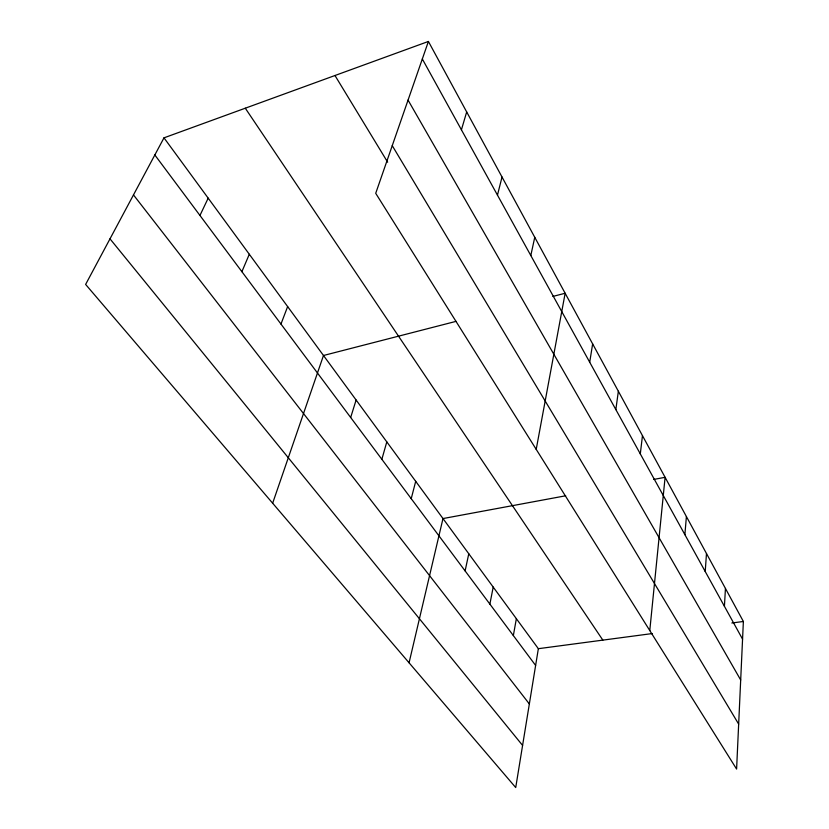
<?xml version="1.0" encoding="UTF-8"?>
<svg xmlns="http://www.w3.org/2000/svg" width="829" height="829" viewBox="0 0 829 829"><rect width="100%" height="100%" fill="white"/><g stroke="black" fill="none" stroke-linecap="round" stroke-linejoin="round"><path stroke-width="1.24" d="M428.406 41.45L743.375 621.47L736.598 769.063L375.713 193.312L428.406 41.45L163.987 137.842L85.625 284.43L515.721 787.55L538.353 648.692L163.987 137.842M724.422 606.289L725.448 588.445M705.22 571.513L706.484 553.523M684.878 534.653L686.402 516.55M649.781 630.548L665.096 477.317L653.739 479.431M640.309 453.919L642.465 435.629M615.843 409.588L618.361 391.247M589.709 362.242L592.642 343.89M513.348 635.563L516.363 618.683M536.208 449.37L565.15 293.259L552.881 296.419M489.877 604.103L493.203 587.087M465.11 570.901L468.779 553.762M530.809 255.539L534.757 237.291M409.07 662.785L442.987 518.56L565.679 495.783M497.462 195.126L502.032 177.023M411.225 498.675L415.702 481.338M381.858 459.297L386.801 441.888M461.421 129.811L466.686 111.946M350.667 417.484L356.118 400.013M272.648 503.213L323.486 355.496L456.054 321.362M280.969 324.066L287.642 306.585M241.892 271.684L249.301 254.265M199.955 215.457L208.183 198.152M538.353 648.692L652.33 633.553M731.841 623.004L743.375 621.47M109.998 238.835L522.591 745.416M133.479 194.908L529.348 703.935M154.826 154.961L535.617 665.428M245.291 108.205L602.838 640.123M334.978 75.512L387.661 162.204M392.252 145.655L738.66 724.09M408.055 100.102L740.691 679.987M422.324 58.983L742.566 639.169"/></g></svg>
